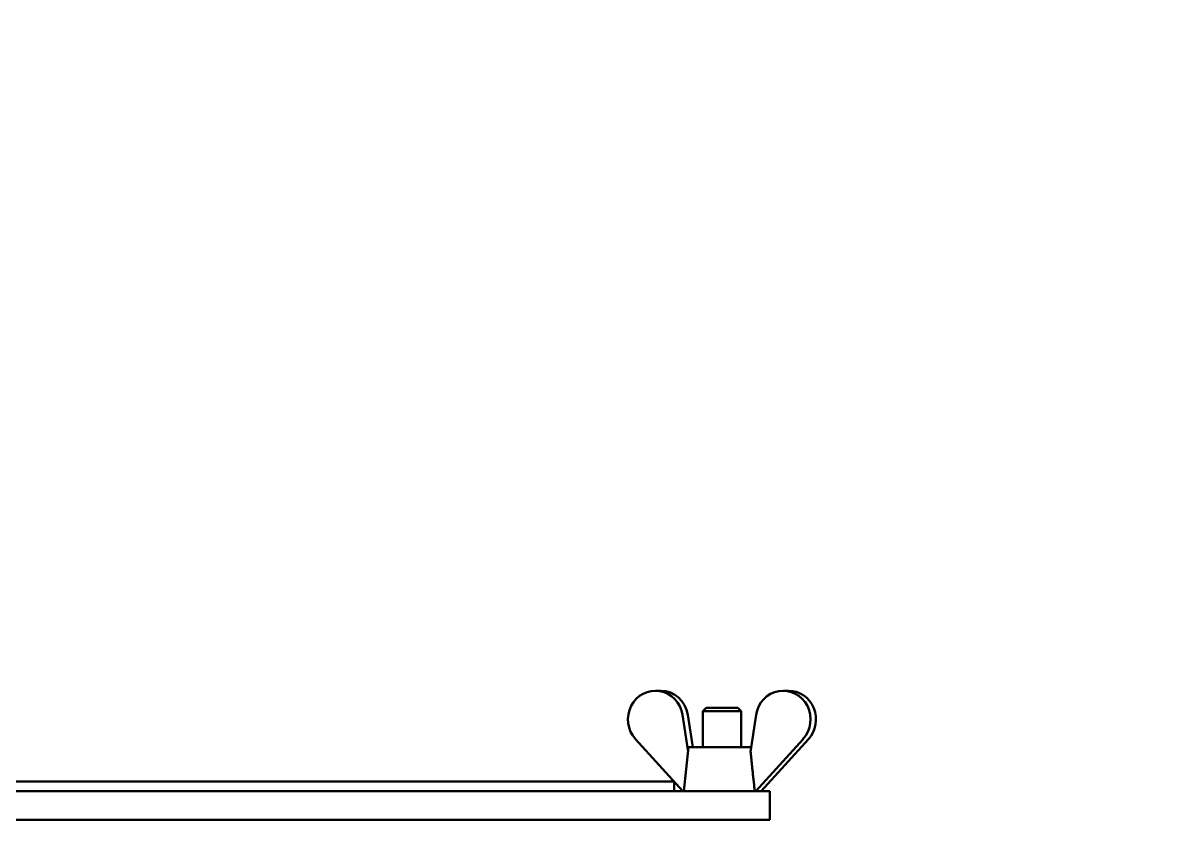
# Model space of a CAD drawing. Header units: millimetres. Extents: x 0 to 2625, y 0 to 1856.
# Drawn here: x 580.9 to 702, y 1319.1 to 1402.4 of the extents above; entities that cross this region are included whole.
import ezdxf

# ---------------------------------------------------------------- set-up
doc = ezdxf.new("R2010")
doc.units = ezdxf.units.MM
doc.header["$LTSCALE"] = 6.25
doc.layers.add('Symbol (ISO)', color=7, linetype='Continuous', lineweight=25)
doc.layers.add('Visible (ISO)', color=7, linetype='Continuous', lineweight=50)
doc.styles.add('Note Text (ISO)', font='tahoma.ttf')
doc.dimstyles.new('Default - Method 1b (ISO)$7', dxfattribs={"dimscale": 6.25, "dimtxt": 3.5, "dimasz": 2.5, "dimexe": 3.175, "dimexo": 0, "dimgap": 0.762, "dimtad": 1, "dimtoh": 1, "dimrnd": 1e-08, "dimtxsty": 'Note Text (ISO)', "dimcen": 0.09, "dimdle": 10, "dimclrd": 256, "dimclre": 256, "dimclrt": 256, "dimazin": 2, "dimtfac": 1, "dimtmove": 0, "dimatfit": 3, "dimfxl": 1, "dimtolj": 1, "dimlwd": -1, "dimlwe": -1, "dimarcsym": 0})

msp = doc.modelspace()

# ---------------------------------------------------------------- linework, layer by layer
at = {"layer": 'Visible (ISO)'}
for p, q in [((647.64, 1332.56), (647.07, 1332.56)), ((660.44, 1332.56), (661.01, 1332.56)), ((649.9, 1330.03), (650.49, 1326.18)), ((650.98, 1326.66), (650.47, 1330.03)), ((652.39, 1330.76), (652.04, 1330.41)), ((656.04, 1330.41), (652.04, 1330.41)), ((652.04, 1326.66), (652.04, 1330.41)), ((652.39, 1330.76), (655.69, 1330.76)), ((655.69, 1330.76), (656.04, 1330.41)), ((656.04, 1326.66), (656.04, 1330.41)), ((657.61, 1330.03), (657.03, 1326.17)), ((649.94, 1322.06), (645, 1327.49)), ((657.58, 1322.06), (662.52, 1327.49)), ((663.08, 1327.49), (658.14, 1322.06)), ((650.54, 1326.66), (650.04, 1322.06)), ((657.1, 1326.66), (650.54, 1326.66)), ((439.05, 1323.06), (649.03, 1323.06)), ((649.04, 1322.06), (649.04, 1323.05)), ((429.04, 1322.06), (659.04, 1322.06)), ((659.04, 1319.06), (659.04, 1322.06)), ((429.04, 1319.06), (659.04, 1319.06))]:
    msp.add_line(p, q, dxfattribs=at)
for centre, start_param, end_param in [((647.07, 1329.56), 4.870421, 8.614994), ((647.64, 1329.56), 4.870421, 6.283185), ((660.44, 1329.56), 3.951376, 7.69595), ((661.01, 1329.56), 3.951376, 6.283185)]:
    msp.add_ellipse(centre, major_axis=(0, 3), ratio=0.95499, start_param=start_param, end_param=end_param, dxfattribs=at)
msp.add_rational_spline([(657.47, 1322.06), (657.23, 1324.25), (657.03, 1326.17)], [1, 1.00211729301, 1.0004735734], degree=2, dxfattribs=at)

# ---------------------------------------------------------------- leaders
at = {"layer": 'Symbol (ISO)', "annotation_type": 0, "has_hookline": 1, "hookline_direction": 0, "text_width": 538.66}
msp.add_leader([(366.69, 1612.19), (848.57, 1370.28), (864.2, 1370.28)], dimstyle='Default - Method 1b (ISO)$7', override={"dimtad": 0}, dxfattribs=at)

doc.saveas('drawing.dxf')
